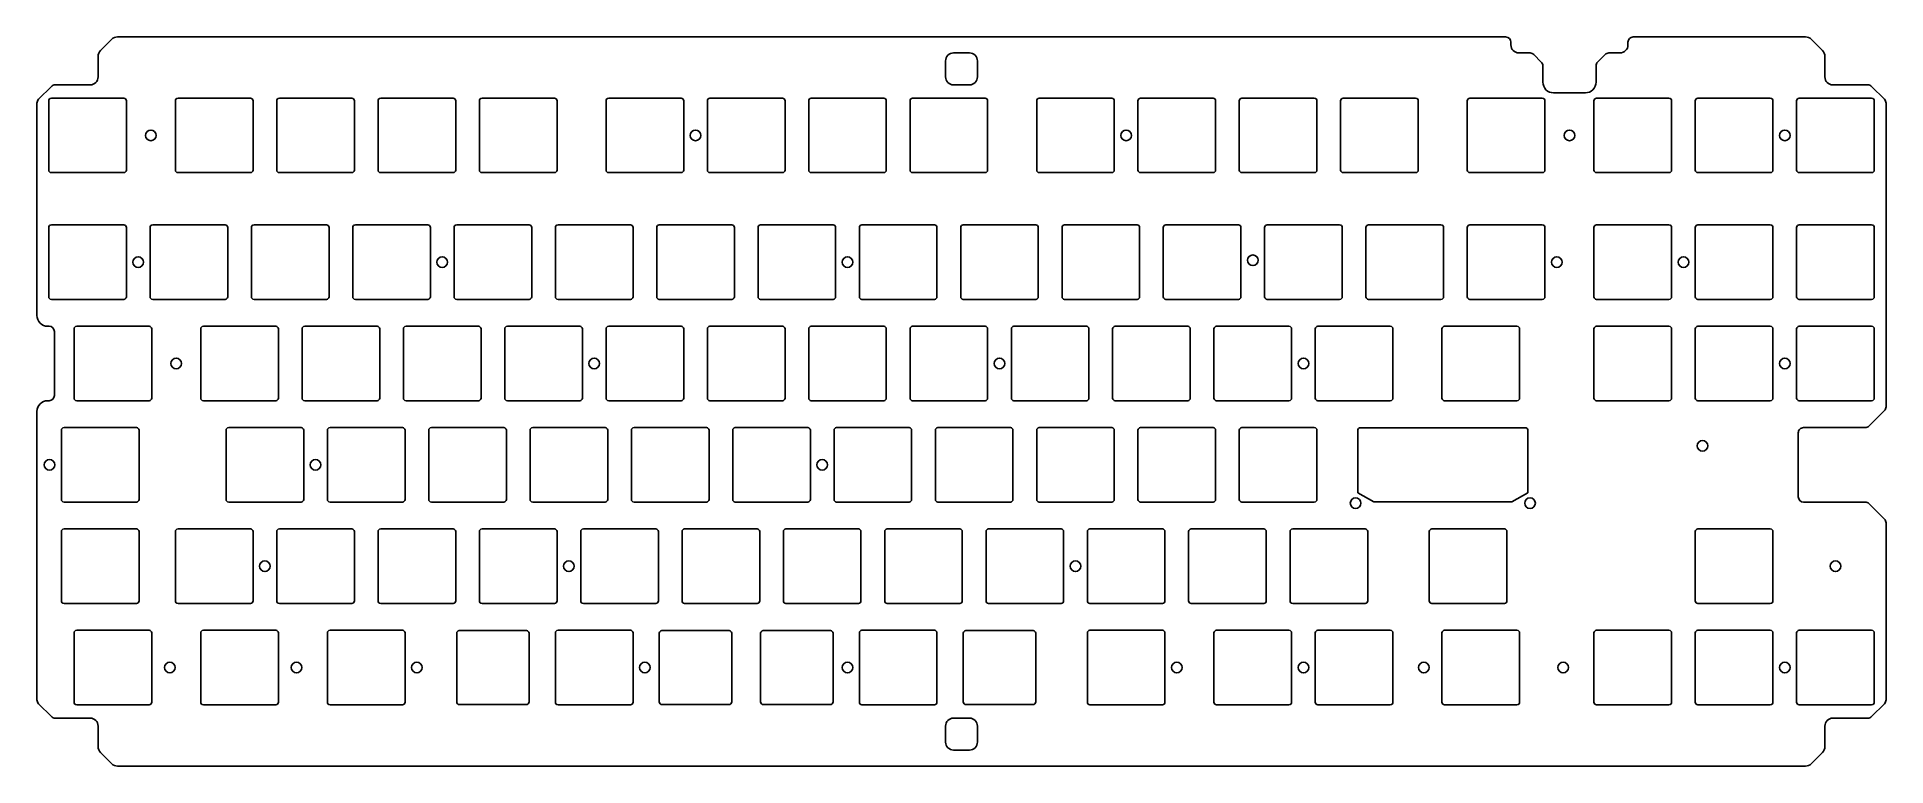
# Model space of a CAD drawing. Header units: millimetres. Extents: x -10 to 338, y -119 to 18.
import ezdxf

# ---------------------------------------------------------------- set-up
doc = ezdxf.new("R2010")
doc.units = ezdxf.units.MM
doc.layers.get('0').update_dxf_attribs({"linetype": 'CONTINUOUS'})
doc.layers.add('BLACK', color=7, linetype='CONTINUOUS')

msp = doc.modelspace()

# ---------------------------------------------------------------- linework, layer by layer
for points in [[(16.5125, 6.5), (16.5125, -6.5, 0.4142123908), (17.0125, -7), (30.6125, -7, 0.4142135624), (31.1125, -6.5), (31.1125, 6.5, 0.4142135624), (30.6125, 7), (17.0125, 7, 0.4142123908)], [(16.5125, 6.5), (16.5125, -6.5, 0.4142123908), (17.0125, -7), (30.6125, -7, 0.4142135624), (31.1125, -6.5), (31.1125, 6.5, 0.4142135624), (30.6125, 7), (17.0125, 7, 0.4142123908)], [(35.5625, 6.5), (35.5625, -6.5, 0.4142123908), (36.0625, -7), (49.6625, -7, 0.4142135624), (50.1625, -6.5), (50.1625, 6.5, 0.4142135624), (49.6625, 7), (36.0625, 7, 0.4142123908)], [(35.5625, -6.5, 0.4142123908), (36.0625, -7), (49.6625, -7, 0.4142135624), (50.1625, -6.5), (50.1625, 6.5, 0.4142135624), (49.6625, 7), (36.0625, 7, 0.4142123908), (35.5625, 6.5)], [(54.6125, 6.5), (54.6125, -6.5, 0.4142123908), (55.1125, -7), (68.7125, -7, 0.4142135624), (69.2125, -6.5), (69.2125, 6.5, 0.4142135624), (68.7125, 7), (55.1125, 7, 0.4142123908)], [(69.2125, 6.5, 0.4142135624), (68.7125, 7), (55.1125, 7, 0.4142123908), (54.6125, 6.5), (54.6125, -6.5, 0.4142123908), (55.1125, -7), (68.7125, -7, 0.4142135624), (69.2125, -6.5)], [(73.6625, 6.5), (73.6625, -6.5, 0.4142123908), (74.1625, -7), (87.7625, -7, 0.4142135624), (88.2625, -6.5), (88.2625, 6.5, 0.4142135624), (87.7625, 7), (74.1625, 7, 0.4142123908)], [(74.1625, -7), (87.7625, -7, 0.4142135624), (88.2625, -6.5), (88.2625, 6.5, 0.4142135624), (87.7625, 7), (74.1625, 7, 0.4142123908), (73.6625, 6.5), (73.6625, -6.5, 0.4142123908)], [(97.475, 6.5), (97.475, -6.5, 0.4142123908), (97.975, -7), (111.575, -7, 0.4142135624), (112.075, -6.5), (112.075, 6.5, 0.4142135624), (111.575, 7), (97.975, 7, 0.4142123908)], [(97.975, 7, 0.4142123908), (97.475, 6.5), (97.475, -6.5, 0.4142123908), (97.975, -7), (111.575, -7, 0.4142135624), (112.075, -6.5), (112.075, 6.5, 0.4142135624), (111.575, 7)], [(178.4375, 6.5), (178.4375, -6.5, 0.4142123908), (178.9375, -7), (192.5375, -7, 0.4142135624), (193.0375, -6.5), (193.0375, 6.5, 0.4142135624), (192.5375, 7), (178.9375, 7, 0.4142123908)], [(193.0375, -6.5), (193.0375, 6.5, 0.4142135624), (192.5375, 7), (178.9375, 7, 0.4142123908), (178.4375, 6.5), (178.4375, -6.5, 0.4142123908), (178.9375, -7), (192.5375, -7, 0.4142135624)], [(197.4875, 6.5), (197.4875, -6.5, 0.4142123908), (197.9875, -7), (211.5875, -7, 0.4142135624), (212.0875, -6.5), (212.0875, 6.5, 0.4142135624), (211.5875, 7), (197.9875, 7, 0.4142123908)], [(211.5875, 7), (197.9875, 7, 0.4142123908), (197.4875, 6.5), (197.4875, -6.5, 0.4142123908), (197.9875, -7), (211.5875, -7, 0.4142135624), (212.0875, -6.5), (212.0875, 6.5, 0.4142135624)], [(216.5375, 6.5), (216.5375, -6.5, 0.4142123908), (217.0375, -7), (230.6375, -7, 0.4142135624), (231.1375, -6.5), (231.1375, 6.5, 0.4142135624), (230.6375, 7), (217.0375, 7, 0.4142123908)], [(231.1375, -6.5), (231.1375, 6.5, 0.4142135624), (230.6375, 7), (217.0375, 7, 0.4142123908), (216.5375, 6.5), (216.5375, -6.5, 0.4142123908), (217.0375, -7), (230.6375, -7, 0.4142135624)], [(235.5875, 6.5), (235.5875, -6.5, 0.4142123908), (236.0875, -7), (249.6875, -7, 0.4142135624), (250.1875, -6.5), (250.1875, 6.5, 0.4142135624), (249.6875, 7), (236.0875, 7, 0.4142123908)], [(250.1875, -6.5), (250.1875, 6.5, 0.4142135624), (249.6875, 7), (236.0875, 7, 0.4142123908), (235.5875, 6.5), (235.5875, -6.5, 0.4142123908), (236.0875, -7), (249.6875, -7, 0.4142135624)], [(240.35, -17.3125), (240.35, -30.3125, 0.4142123908), (240.85, -30.8125), (254.45, -30.8125, 0.4142135624), (254.95, -30.3125), (254.95, -17.3125, 0.4142135624), (254.45, -16.8125), (240.85, -16.8125, 0.4142123908)], [(259.4, -17.3125), (259.4, -30.3125, 0.4142123908), (259.9, -30.8125), (273.5, -30.8125, 0.4142135624), (274, -30.3125), (274, -17.3125, 0.4142135624), (273.5, -16.8125), (259.9, -16.8125, 0.4142123908)], [(254.6375, -36.3625), (254.6375, -49.3625, 0.4142123908), (255.1375, -49.8625), (268.7375, -49.8625, 0.4142135624), (269.2375, -49.3625), (269.2375, -36.3625, 0.4142135624), (268.7375, -35.8625), (255.1375, -35.8625, 0.4142123908)], [(238.79375, -55.4375), (238.79375, -67.1555), (241.79375, -68.8875), (267.79375, -68.8875), (270.79375, -67.1555), (270.79375, -55.4375, 0.4142135624), (270.29375, -54.9375), (239.29375, -54.9375, 0.4142123908)], [(-4.91875, -74.4625), (-4.91875, -87.4625, 0.4142123908), (-4.41875, -87.9625), (9.18125, -87.9625, 0.4142135624), (9.68125, -87.4625), (9.68125, -74.4625, 0.4142135624), (9.18125, -73.9625), (-4.41875, -73.9625, 0.4142123908)], [(16.5125, -74.4625), (16.5125, -87.4625, 0.4142123908), (17.0125, -87.9625), (30.6125, -87.9625, 0.4142135624), (31.1125, -87.4625), (31.1125, -74.4625, 0.4142135624), (30.6125, -73.9625), (17.0125, -73.9625, 0.4142123908)], [(226.065834, -74.462548), (226.065834, -87.462548, 0.4142123908), (226.565834, -87.962548), (240.165834, -87.962548, 0.4142135624), (240.665834, -87.462548), (240.665834, -74.462548, 0.4142135624), (240.165834, -73.962548), (226.565834, -73.962548, 0.4142123908)], [(252.257046, -74.4625), (252.257046, -87.4625, 0.4142123908), (252.757046, -87.9625), (266.357046, -87.9625, 0.4142135624), (266.857046, -87.4625), (266.857046, -74.4625, 0.4142135624), (266.357046, -73.9625), (252.757046, -73.9625, 0.4142123908)], [(11.5625, -93.0125), (-2.0375, -93.0125, 0.4142123908), (-2.5375, -93.5125), (-2.5375, -106.5125, 0.4142123908), (-2.0375, -107.0125), (11.5625, -107.0125, 0.4142135624), (12.0625, -106.5125), (12.0625, -93.5125, 0.4142135624)], [(21.275, -93.5125), (21.275, -106.5125, 0.4142123908), (21.775, -107.0125), (35.375, -107.0125, 0.4142135624), (35.875, -106.5125), (35.875, -93.5125, 0.4142135624), (35.375, -93.0125), (21.775, -93.0125, 0.4142123908)], [(59.6875, -93.5125, 0.4142135624), (59.1875, -93.0125), (45.5875, -93.0125, 0.4142123908), (45.0875, -93.5125), (45.0875, -106.5125, 0.4142123908), (45.5875, -107.0125), (59.1875, -107.0125, 0.4142135624), (59.6875, -106.5125)], [(69.9, -93.0625, 0.4142123908), (69.4, -93.5625), (69.4, -106.4625, 0.4142123908), (69.9, -106.9625), (82.5, -106.9625, 0.4142123908), (83, -106.4625), (83, -93.5625, 0.4142123908), (82.5, -93.0625)], [(102.05, -93.0125), (88.45, -93.0125, 0.4142123908), (87.95, -93.5125), (87.95, -106.5125, 0.4142123908), (88.45, -107.0125), (102.05, -107.0125, 0.4142135624), (102.55, -106.5125), (102.55, -93.5125, 0.4142135624)], [(121.1, -93.5625), (121.1, -106.4625, -0.4142135624), (120.6, -106.9625), (108, -106.9625, -0.4142135624), (107.5, -106.4625), (107.5, -93.5625, -0.4142135624), (108, -93.0625), (120.6, -93.0625, -0.4142135624)], [(126.55, -106.4625, 0.4142123908), (127.05, -106.9625), (139.65, -106.9625, 0.4142123908), (140.15, -106.4625), (140.15, -93.5625, 0.4142123908), (139.65, -93.0625), (127.05, -93.0625, 0.4142123908), (126.55, -93.5625)], [(159.2, -93.0125), (145.6, -93.0125, 0.4142123908), (145.1, -93.5125), (145.1, -106.5125, 0.4142123908), (145.6, -107.0125), (159.2, -107.0125, 0.4142135624), (159.7, -106.5125), (159.7, -93.5125, 0.4142135624)], [(164.65, -106.4625), (164.65, -93.5625, -0.4142135624), (165.15, -93.0625), (177.75, -93.0625, -0.4142135624), (178.25, -93.5625), (178.25, -106.4625, -0.4142135624), (177.75, -106.9625), (165.15, -106.9625, -0.4142135624)], [(187.9625, -106.5125, 0.4142123908), (188.4625, -107.0125), (202.0625, -107.0125, 0.4142135624), (202.5625, -106.5125), (202.5625, -93.5125, 0.4142135624), (202.0625, -93.0125), (188.4625, -93.0125, 0.4142123908), (187.9625, -93.5125)], [(211.775, -106.5125, 0.4142123908), (212.275, -107.0125), (225.875, -107.0125, 0.4142135624), (226.375, -106.5125), (226.375, -93.5125, 0.4142135624), (225.875, -93.0125), (212.275, -93.0125, 0.4142123908), (211.775, -93.5125)], [(231.325, -107.0125), (244.925, -107.0125, 0.4142135624), (245.425, -106.5125), (245.425, -93.5125, 0.4142135624), (244.925, -93.0125), (231.325, -93.0125, 0.4142123908), (230.825, -93.5125), (230.825, -106.5125, 0.4142123908)], [(269.2375, -93.5125, 0.4142135624), (268.7375, -93.0125), (255.1375, -93.0125, 0.4142123908), (254.6375, -93.5125), (254.6375, -106.5125, 0.4142123908), (255.1375, -107.0125), (268.7375, -107.0125, 0.4142135624), (269.2375, -106.5125)]]:
    msp.add_lwpolyline(points, format="xyb", close=True)
for centre in [(276.225, -23.8125), (238.39375, -69.1125), (271.19375, -69.1125), (15.478125, -100.0125), (39.290625, -100.0125), (61.9125, -100.0125), (104.775, -100.0125), (142.875, -100.0125), (204.7875, -100.0125), (228.6, -100.0125), (251.221875, -100.0125)]:
    msp.add_circle(centre, 1)
at = {"layer": 'BLACK', "linetype": 'Continuous'}
for p, q in [((4.560588, 18.059422), (2.436338, 15.935172)), ((5.621382, 18.498834), (266.600782, 18.498834)), ((267.600789, 17.498828), (267.600789, 16.998828)), ((289.600789, 16.998828), (289.600789, 17.498828)), ((290.600789, 18.498834), (322.991182, 18.498834)), ((326.173144, 15.93819), (324.051844, 18.05949)), ((2, 10.998828), (2, 14.877528)), ((161.30625, 13.992728), (161.30625, 11.012566)), ((165.806282, 15.492584), (162.821281, 15.492584)), ((167.30625, 10.998828), (167.30625, 13.992584)), ((269.100782, 15.498834), (271.189282, 15.498834)), ((273.310577, 13.791723), (271.89636, 15.205941)), ((285.305143, 15.205866), (283.890994, 13.791716)), ((286.012382, 15.498834), (288.106782, 15.498834)), ((326.6125, 14.868768), (326.6125, 10.992829)), ((273.603466, 13.084628), (273.603466, 9.998834)), ((283.598111, 9.998828), (283.598111, 13.084628)), ((-9.207112, 6.791722), (-6.792912, 9.205922)), ((6.8, 7), (-6.8, 7)), ((-6.079887, 9.498834), (0.508288, 9.498834)), ((130.625, 7), (117.025, 7)), ((149.675, 7), (136.075, 7)), ((168.725, 7), (155.125, 7)), ((162.80625, 9.498834), (165.80625, 9.498834)), ((273.5, 7), (259.9, 7)), ((275.603482, 7.998834), (281.598111, 7.998834)), ((297.3125, 7), (283.7125, 7)), ((316.3625, 7), (302.7625, 7)), ((335.4125, 7), (321.8125, 7)), ((328.112482, 9.498834), (334.698282, 9.498834)), ((335.405394, 9.20594), (337.819544, 6.79179)), ((-9.5, -33.856744), (-9.5, 6.084628)), ((-7.3, 6.499999), (-7.3, -6.5)), ((7.3, -6.5), (7.3, 6.5)), ((116.525, 6.5), (116.525, -6.5)), ((131.125, -6.5), (131.125, 6.5)), ((135.575, 6.5), (135.575, -6.5)), ((150.175, -6.5), (150.175, 6.5)), ((154.625, 6.5), (154.625, -6.5)), ((169.225, -6.5), (169.225, 6.5)), ((259.4, 6.5), (259.4, -6.5)), ((274, -6.5), (274, 6.5)), ((283.2125, 6.5), (283.2125, -6.5)), ((297.8125, -6.5), (297.8125, 6.5)), ((302.2625, 6.5), (302.2625, -6.5)), ((316.8625, -6.5), (316.8625, 6.5)), ((321.3125, 6.5), (321.3125, -6.5)), ((335.9125, -6.5), (335.9125, 6.5)), ((338.1125, 6.08462), (338.1125, -50.999472)), ((-6.799999, -7), (6.8, -7)), ((117.025, -7), (130.625, -7)), ((136.075, -7), (149.675, -7)), ((155.125, -7), (168.725, -7)), ((259.9, -7), (273.5, -7)), ((283.7125, -7), (297.3125, -7)), ((302.7625, -7), (316.3625, -7)), ((321.8125, -7), (335.4125, -7)), ((-7.3, -17.312501), (-7.3, -30.3125)), ((6.8, -16.8125), (-6.799999, -16.8125)), ((7.3, -30.3125), (7.3, -17.3125)), ((11.75, -17.3125), (11.75, -30.3125)), ((25.85, -16.8125), (12.25, -16.8125)), ((26.35, -30.3125), (26.35, -17.3125)), ((30.8, -17.3125), (30.8, -30.3125)), ((44.9, -16.8125), (31.3, -16.8125)), ((45.4, -30.3125), (45.4, -17.3125)), ((49.85, -17.3125), (49.85, -30.3125)), ((63.95, -16.8125), (50.35, -16.8125)), ((64.45, -30.3125), (64.45, -17.3125)), ((68.9, -17.3125), (68.9, -30.3125)), ((83, -16.8125), (69.4, -16.8125)), ((83.5, -30.3125), (83.5, -17.3125)), ((87.95, -17.3125), (87.95, -30.3125)), ((102.05, -16.8125), (88.45, -16.8125)), ((102.55, -30.3125), (102.55, -17.3125)), ((107, -17.3125), (107, -30.3125)), ((121.1, -16.8125), (107.5, -16.8125)), ((121.6, -30.3125), (121.6, -17.3125)), ((126.05, -17.3125), (126.05, -30.3125)), ((140.15, -16.8125), (126.55, -16.8125)), ((140.65, -30.3125), (140.65, -17.3125)), ((145.1, -17.3125), (145.1, -30.3125)), ((159.2, -16.8125), (145.6, -16.8125)), ((159.7, -30.3125), (159.7, -17.3125)), ((164.15, -17.3125), (164.15, -30.3125)), ((178.25, -16.8125), (164.65, -16.8125)), ((178.75, -30.3125), (178.75, -17.3125)), ((183.2, -17.3125), (183.2, -30.3125)), ((197.3, -16.8125), (183.7, -16.8125)), ((197.8, -30.3125), (197.8, -17.3125)), ((202.25, -17.3125), (202.25, -30.3125)), ((216.35, -16.8125), (202.75, -16.8125)), ((216.85, -30.3125), (216.85, -17.3125)), ((221.3, -17.3125), (221.3, -30.3125)), ((235.4, -16.8125), (221.8, -16.8125)), ((235.9, -30.3125), (235.9, -17.3125)), ((283.2125, -17.3125), (283.2125, -30.3125)), ((297.3125, -16.8125), (283.7125, -16.8125)), ((297.8125, -30.3125), (297.8125, -17.3125)), ((302.2625, -17.3125), (302.2625, -30.3125)), ((316.3625, -16.8125), (302.7625, -16.8125)), ((316.8625, -30.3125), (316.8625, -17.3125)), ((321.3125, -17.3125), (321.3125, -30.3125)), ((335.4125, -16.8125), (321.8125, -16.8125)), ((335.9125, -30.3125), (335.9125, -17.3125)), ((-6.799999, -30.8125), (6.8, -30.8125)), ((12.25, -30.8125), (25.85, -30.8125)), ((31.3, -30.8125), (44.9, -30.8125)), ((50.35, -30.8125), (63.95, -30.8125)), ((69.4, -30.8125), (83, -30.8125)), ((88.45, -30.8125), (102.05, -30.8125)), ((107.5, -30.8125), (121.1, -30.8125)), ((126.55, -30.8125), (140.15, -30.8125)), ((145.6, -30.8125), (159.2, -30.8125)), ((164.65, -30.8125), (178.25, -30.8125)), ((183.7, -30.8125), (197.3, -30.8125)), ((202.75, -30.8125), (216.35, -30.8125)), ((221.8, -30.8125), (235.4, -30.8125)), ((283.7125, -30.8125), (297.3125, -30.8125)), ((302.7625, -30.8125), (316.3625, -30.8125)), ((321.8125, -30.8125), (335.4125, -30.8125)), ((-7.237518, -35.863666), (-7.500018, -35.863666)), ((-6.2375, -48.863672), (-6.2375, -36.863672)), ((-2.5375, -36.362501), (-2.5375, -49.3625)), ((11.5625, -35.8625), (-2.037499, -35.8625)), ((12.0625, -49.3625), (12.0625, -36.3625)), ((21.275, -36.3625), (21.275, -49.3625)), ((35.375, -35.8625), (21.775, -35.8625)), ((35.875, -49.3625), (35.875, -36.3625)), ((40.325, -36.3625), (40.325, -49.3625)), ((54.425, -35.8625), (40.825, -35.8625)), ((54.925, -49.3625), (54.925, -36.3625)), ((59.375, -36.3625), (59.375, -49.3625)), ((73.475, -35.8625), (59.875, -35.8625)), ((73.975, -49.3625), (73.975, -36.3625)), ((78.425, -36.3625), (78.425, -49.3625)), ((92.525, -35.8625), (78.925, -35.8625)), ((93.025, -49.3625), (93.025, -36.3625)), ((97.475, -36.3625), (97.475, -49.3625)), ((111.575, -35.8625), (97.975, -35.8625)), ((112.075, -49.3625), (112.075, -36.3625)), ((116.525, -36.3625), (116.525, -49.3625)), ((130.625, -35.8625), (117.025, -35.8625)), ((131.125, -49.3625), (131.125, -36.3625)), ((135.575, -36.3625), (135.575, -49.3625)), ((149.675, -35.8625), (136.075, -35.8625)), ((150.175, -49.3625), (150.175, -36.3625)), ((154.625, -36.3625), (154.625, -49.3625)), ((168.725, -35.8625), (155.125, -35.8625)), ((169.225, -49.3625), (169.225, -36.3625)), ((173.675, -36.3625), (173.675, -49.3625)), ((187.775, -35.8625), (174.175, -35.8625)), ((188.275, -49.3625), (188.275, -36.3625)), ((192.725, -36.3625), (192.725, -49.3625)), ((206.825, -35.8625), (193.225, -35.8625)), ((207.325, -49.3625), (207.325, -36.3625)), ((211.775, -36.3625), (211.775, -49.3625)), ((225.875, -35.8625), (212.275, -35.8625)), ((226.375, -49.3625), (226.375, -36.3625)), ((230.825, -36.3625), (230.825, -49.3625)), ((244.925, -35.8625), (231.325, -35.8625)), ((245.425, -49.3625), (245.425, -36.3625)), ((283.2125, -36.3625), (283.2125, -49.3625)), ((297.3125, -35.8625), (283.7125, -35.8625)), ((297.8125, -49.3625), (297.8125, -36.3625)), ((302.2625, -36.3625), (302.2625, -49.3625)), ((316.3625, -35.8625), (302.7625, -35.8625)), ((316.8625, -49.3625), (316.8625, -36.3625)), ((321.3125, -36.3625), (321.3125, -49.3625)), ((335.4125, -35.8625), (321.8125, -35.8625)), ((335.9125, -49.3625), (335.9125, -36.3625)), ((-9.5, -106.099453), (-9.5, -51.863672)), ((-7.5, -49.863666), (-7.230736, -49.863666)), ((-2.037499, -49.8625), (11.5625, -49.8625)), ((21.775, -49.8625), (35.375, -49.8625)), ((40.825, -49.8625), (54.425, -49.8625)), ((59.875, -49.8625), (73.475, -49.8625)), ((78.925, -49.8625), (92.525, -49.8625)), ((97.975, -49.8625), (111.575, -49.8625)), ((117.025, -49.8625), (130.625, -49.8625)), ((136.075, -49.8625), (149.675, -49.8625)), ((155.125, -49.8625), (168.725, -49.8625)), ((174.175, -49.8625), (187.775, -49.8625)), ((193.225, -49.8625), (206.825, -49.8625)), ((212.275, -49.8625), (225.875, -49.8625)), ((231.325, -49.8625), (244.925, -49.8625)), ((283.7125, -49.8625), (297.3125, -49.8625)), ((302.7625, -49.8625), (316.3625, -49.8625)), ((321.8125, -49.8625), (335.4125, -49.8625)), ((334.905388, -54.620778), (337.819607, -51.706559)), ((-4.91875, -55.4125), (-4.91875, -68.412499)), ((9.18125, -54.912499), (-4.41875, -54.912499)), ((9.68125, -68.412499), (9.68125, -55.412499)), ((26.0375, -55.4125), (26.0375, -68.4125)), ((40.1375, -54.9125), (26.5375, -54.9125)), ((40.6375, -68.4125), (40.6375, -55.4125)), ((45.0875, -55.4125), (45.0875, -68.4125)), ((59.1875, -54.9125), (45.5875, -54.9125)), ((59.6875, -68.4125), (59.6875, -55.4125)), ((64.1375, -55.4125), (64.1375, -68.4125)), ((78.2375, -54.9125), (64.6375, -54.9125)), ((78.7375, -68.4125), (78.7375, -55.4125)), ((83.1875, -55.4125), (83.1875, -68.4125)), ((97.2875, -54.9125), (83.6875, -54.9125)), ((97.7875, -68.4125), (97.7875, -55.4125)), ((102.2375, -55.4125), (102.2375, -68.4125)), ((116.3375, -54.9125), (102.7375, -54.9125)), ((116.8375, -68.4125), (116.8375, -55.4125)), ((121.2875, -55.4125), (121.2875, -68.4125)), ((135.3875, -54.9125), (121.7875, -54.9125)), ((135.8875, -68.4125), (135.8875, -55.4125)), ((140.3375, -55.4125), (140.3375, -68.4125)), ((154.4375, -54.9125), (140.8375, -54.9125)), ((154.9375, -68.4125), (154.9375, -55.4125)), ((159.3875, -55.4125), (159.3875, -68.4125)), ((173.4875, -54.9125), (159.8875, -54.9125)), ((173.9875, -68.4125), (173.9875, -55.4125)), ((178.4375, -55.4125), (178.4375, -68.4125)), ((192.5375, -54.9125), (178.9375, -54.9125)), ((193.0375, -68.4125), (193.0375, -55.4125)), ((197.4875, -55.4125), (197.4875, -68.4125)), ((211.5875, -54.9125), (197.9875, -54.9125)), ((212.0875, -68.4125), (212.0875, -55.4125)), ((216.5375, -55.4125), (216.5375, -68.4125)), ((230.6375, -54.9125), (217.0375, -54.9125)), ((231.1375, -68.4125), (231.1375, -55.4125)), ((325.6125, -54.913666), (322.6125, -54.913666)), ((325.6125, -54.913666), (331.6125, -54.913666)), ((334.198282, -54.913666), (331.612486, -54.913666)), ((321.6125, -55.913672), (321.6125, -67.91857)), ((-4.418749, -68.912499), (9.18125, -68.912499)), ((26.5375, -68.9125), (40.1375, -68.9125)), ((45.5875, -68.9125), (59.1875, -68.9125)), ((64.6375, -68.9125), (78.2375, -68.9125)), ((83.6875, -68.9125), (97.2875, -68.9125)), ((102.7375, -68.9125), (116.3375, -68.9125)), ((121.7875, -68.9125), (135.3875, -68.9125)), ((140.8375, -68.9125), (154.4375, -68.9125)), ((159.8875, -68.9125), (173.4875, -68.9125)), ((178.9375, -68.9125), (192.5375, -68.9125)), ((197.9875, -68.9125), (211.5875, -68.9125)), ((217.0375, -68.9125), (230.6375, -68.9125)), ((322.612482, -68.913666), (325.612489, -68.913666)), ((331.6125, -68.913666), (325.6125, -68.913666)), ((331.612498, -68.913666), (334.198282, -68.913666)), ((337.819544, -72.12071), (334.905394, -69.20656)), ((338.1125, -72.82788), (338.1125, -106.099472)), ((35.5625, -74.4625), (35.5625, -87.4625)), ((49.6625, -73.9625), (36.0625, -73.9625)), ((50.1625, -87.4625), (50.1625, -74.4625)), ((54.6125, -74.4625), (54.6125, -87.4625)), ((68.7125, -73.9625), (55.1125, -73.9625)), ((69.2125, -87.4625), (69.2125, -74.4625)), ((73.6625, -74.4625), (73.6625, -87.4625)), ((87.7625, -73.9625), (74.1625, -73.9625)), ((88.2625, -87.4625), (88.2625, -74.4625)), ((92.7125, -74.4625), (92.7125, -87.4625)), ((106.8125, -73.9625), (93.2125, -73.9625)), ((107.3125, -87.4625), (107.3125, -74.4625)), ((111.7625, -74.4625), (111.7625, -87.4625)), ((125.8625, -73.9625), (112.2625, -73.9625)), ((126.3625, -87.4625), (126.3625, -74.4625)), ((130.8125, -74.4625), (130.8125, -87.4625)), ((144.9125, -73.9625), (131.3125, -73.9625)), ((145.4125, -87.4625), (145.4125, -74.4625)), ((149.8625, -74.4625), (149.8625, -87.4625)), ((163.9625, -73.9625), (150.3625, -73.9625)), ((164.4625, -87.4625), (164.4625, -74.4625)), ((168.9125, -74.4625), (168.9125, -87.4625)), ((183.0125, -73.9625), (169.4125, -73.9625)), ((183.5125, -87.4625), (183.5125, -74.4625)), ((187.9625, -74.4625), (187.9625, -87.4625)), ((202.0625, -73.9625), (188.4625, -73.9625)), ((202.5625, -87.4625), (202.5625, -74.4625)), ((207.0125, -74.4625), (207.0125, -87.4625)), ((221.1125, -73.9625), (207.5125, -73.9625)), ((221.6125, -87.4625), (221.6125, -74.4625)), ((302.2625, -74.4625), (302.2625, -87.4625)), ((316.3625, -73.9625), (302.7625, -73.9625)), ((316.8625, -87.4625), (316.8625, -74.4625)), ((36.0625, -87.9625), (49.6625, -87.9625)), ((55.1125, -87.9625), (68.7125, -87.9625)), ((74.1625, -87.9625), (87.7625, -87.9625)), ((93.2125, -87.9625), (106.8125, -87.9625)), ((112.2625, -87.9625), (125.8625, -87.9625)), ((131.3125, -87.9625), (144.9125, -87.9625)), ((150.3625, -87.9625), (163.9625, -87.9625)), ((169.4125, -87.9625), (183.0125, -87.9625)), ((188.4625, -87.9625), (202.0625, -87.9625)), ((207.5125, -87.9625), (221.1125, -87.9625)), ((302.7625, -87.9625), (316.3625, -87.9625)), ((283.2125, -93.5125), (283.2125, -106.5125)), ((297.3125, -93.0125), (283.7125, -93.0125)), ((297.8125, -106.5125), (297.8125, -93.5125)), ((302.2625, -93.5125), (302.2625, -106.5125)), ((316.3625, -93.0125), (302.7625, -93.0125)), ((316.8625, -106.5125), (316.8625, -93.5125)), ((321.3125, -93.5125), (321.3125, -106.5125)), ((335.4125, -93.0125), (321.8125, -93.0125)), ((335.9125, -106.5125), (335.9125, -93.5125)), ((-6.792893, -109.220773), (-9.207056, -106.80661)), ((283.7125, -107.0125), (297.3125, -107.0125)), ((302.7625, -107.0125), (316.3625, -107.0125)), ((321.8125, -107.0125), (335.4125, -107.0125)), ((337.819607, -106.806559), (335.405388, -109.220778)), ((0.499982, -109.513666), (-6.085818, -109.513666)), ((2, -114.883107), (2, -111.013672)), ((161.30625, -111.013672), (161.30625, -114.013372)), ((162.797282, -109.513666), (165.806282, -109.513666)), ((167.30625, -114.007272), (167.30625, -111.013666)), ((326.6125, -111.013672), (326.6125, -114.892372)), ((334.698282, -109.513666), (328.1125, -109.513666)), ((2.439344, -115.95301), (4.56066, -118.074326)), ((162.806282, -115.507416), (165.806182, -115.507416)), ((324.051838, -118.074328), (326.17316, -115.953006)), ((322.991182, -118.513666), (5.621282, -118.513666))]:
    msp.add_line(p, q, dxfattribs=at)
at = {"layer": 'BLACK'}
for centre in [(11.90625, 0), (114.3, 0), (195.2625, 0), (278.60625, 0), (319.0875, 0), (9.525, -23.8125), (66.675, -23.8125), (142.875, -23.8125), (219.0842, -23.4625), (300.0375, -23.8125), (16.66875, -42.8625), (95.25, -42.8625), (171.45, -42.8625), (228.6, -42.8625), (319.0875, -42.8625), (303.609375, -58.340625), (-7.14375, -61.9125), (42.8625, -61.9125), (138.1125, -61.9125), (33.3375, -80.9625), (90.4875, -80.9625), (185.7375, -80.9625), (328.6125, -80.9625), (277.415625, -100.0125), (319.0875, -100.0125)]:
    msp.add_circle(centre, 1, dxfattribs=at)
for centre, radius, start, end in [((5.621282, 16.998728), 1.500048, 89.99618051, 135), ((266.600782, 17.498828), 1.000006, 0, 90), ((290.600782, 17.498828), 0.999993, 89.99959893, 180), ((322.991182, 16.998828), 1.500006, 45, 90), ((3.499982, 14.877528), 1.499982, 135.16205898, 180), ((162.806282, 13.992628), 1.500032, 89.42708269, 179.99618036), ((165.806282, 13.992628), 1.499956, 359.99831929, 90), ((269.100782, 16.998828), 1.499994, 180, 270), ((271.189282, 14.498928), 0.999906, 44.99736635, 90), ((286.012282, 14.498728), 1.000045, 89.99427091, 135.00004051), ((288.100782, 16.998828), 1.500007, 270.22918281, 0), ((325.112282, 14.877428), 1.500215, 359.66926411, 44.99729944), ((0.499982, 10.998828), 1.500018, 270.31726386, 0), ((162.806382, 10.999028), 1.500194, 179.48294603, 269.99495862), ((165.806282, 10.998828), 1.499968, 269.99877769, 0), ((272.603482, 13.084628), 0.999983, 0, 45), ((284.598082, 13.084628), 0.999971, 135, 180), ((328.112482, 10.998828), 1.499994, 180.22914645, 270), ((-6.799999, 6.499999), 0.500001, 90.00011459, 180), ((-6.085818, 8.498828), 0.999983, 89.99822384, 134.99850095), ((6.8, 6.5), 0.5, 0, 90), ((117.025, 6.5), 0.5, 90, 180), ((130.625, 6.5), 0.5, 0, 90), ((136.075, 6.5), 0.5, 90, 180), ((149.675, 6.5), 0.5, 0, 90), ((155.125, 6.5), 0.5, 90, 180), ((168.725, 6.5), 0.5, 0, 90), ((259.9, 6.5), 0.5, 90, 180), ((273.5, 6.5), 0.5, 0, 90), ((275.603482, 9.998828), 1.999994, 179.99982811, 270), ((281.598182, 9.998828), 1.999929, 269.99796599, 0), ((283.7125, 6.5), 0.5, 90, 180), ((297.3125, 6.5), 0.5, 0, 90), ((302.7625, 6.5), 0.5, 90, 180), ((316.3625, 6.5), 0.5, 0, 90), ((321.8125, 6.5), 0.5, 90, 180), ((334.698282, 8.498828), 1.000006, 45, 90), ((335.4125, 6.5), 0.5, 0, 90), ((-8.500018, 6.084628), 0.999982, 135, 180), ((337.112382, 6.084628), 1.000078, 359.99954169, 45), ((-6.799999, -6.499999), 0.500001, 180.00011459, 270), ((6.8, -6.5), 0.5, 270, 0), ((117.025, -6.5), 0.5, 180, 270), ((130.625, -6.5), 0.5, 270, 0), ((136.075, -6.5), 0.5, 180, 270), ((149.675, -6.5), 0.5, 270, 0), ((155.125, -6.5), 0.5, 180, 270), ((168.725, -6.5), 0.5, 270, 0), ((259.9, -6.5), 0.5, 180, 270), ((273.5, -6.5), 0.5, 270, 0), ((283.7125, -6.5), 0.5, 180, 270), ((297.3125, -6.5), 0.5, 270, 0), ((302.7625, -6.5), 0.5, 180, 270), ((316.3625, -6.5), 0.5, 270, 0), ((321.8125, -6.5), 0.5, 180, 270), ((335.4125, -6.5), 0.5, 270, 0), ((-6.799999, -17.312501), 0.500001, 90, 180), ((6.8, -17.3125), 0.5, 0, 90), ((12.25, -17.3125), 0.5, 90, 180), ((25.85, -17.3125), 0.5, 0, 90), ((31.3, -17.3125), 0.5, 90, 180), ((44.9, -17.3125), 0.5, 0, 90), ((50.35, -17.3125), 0.5, 90, 180), ((63.95, -17.3125), 0.5, 0, 90), ((69.4, -17.3125), 0.5, 90, 180), ((83, -17.3125), 0.5, 0, 90), ((88.45, -17.3125), 0.5, 90, 180), ((102.05, -17.3125), 0.5, 0, 90), ((107.5, -17.3125), 0.5, 90, 180), ((121.1, -17.3125), 0.5, 0, 90), ((126.55, -17.3125), 0.5, 90, 180), ((140.15, -17.3125), 0.5, 0, 90), ((145.6, -17.3125), 0.5, 90, 180), ((159.2, -17.3125), 0.5, 0, 90), ((164.65, -17.3125), 0.5, 90, 180), ((178.25, -17.3125), 0.5, 0, 90), ((183.7, -17.3125), 0.5, 90, 180), ((197.3, -17.3125), 0.5, 0, 90), ((202.75, -17.3125), 0.5, 90, 180), ((216.35, -17.3125), 0.5, 0, 90), ((221.8, -17.3125), 0.5, 90, 180), ((235.4, -17.3125), 0.5, 0, 90), ((283.7125, -17.3125), 0.5, 90, 180), ((297.3125, -17.3125), 0.5, 0, 90), ((302.7625, -17.3125), 0.5, 90, 180), ((316.3625, -17.3125), 0.5, 0, 90), ((321.8125, -17.3125), 0.5, 90, 180), ((335.4125, -17.3125), 0.5, 0, 90), ((-6.799999, -30.312499), 0.500001, 180.00011459, 270), ((6.8, -30.3125), 0.5, 270, 0), ((12.25, -30.3125), 0.5, 180, 270), ((25.85, -30.3125), 0.5, 270, 0), ((31.3, -30.3125), 0.5, 180, 270), ((44.9, -30.3125), 0.5, 270, 0), ((50.35, -30.3125), 0.5, 180, 270), ((63.95, -30.3125), 0.5, 270, 0), ((69.4, -30.3125), 0.5, 180, 270), ((83, -30.3125), 0.5, 270, 0), ((88.45, -30.3125), 0.5, 180, 270), ((102.05, -30.3125), 0.5, 270, 0), ((107.5, -30.3125), 0.5, 180, 270), ((121.1, -30.3125), 0.5, 270, 0), ((126.55, -30.3125), 0.5, 180, 270), ((140.15, -30.3125), 0.5, 270, 0), ((145.6, -30.3125), 0.5, 180, 270), ((159.2, -30.3125), 0.5, 270, 0), ((164.65, -30.3125), 0.5, 180, 270), ((178.25, -30.3125), 0.5, 270, 0), ((183.7, -30.3125), 0.5, 180, 270), ((197.3, -30.3125), 0.5, 270, 0), ((202.75, -30.3125), 0.5, 180, 270), ((216.35, -30.3125), 0.5, 270, 0), ((221.8, -30.3125), 0.5, 180, 270), ((235.4, -30.3125), 0.5, 270, 0), ((283.7125, -30.3125), 0.5, 180, 270), ((297.3125, -30.3125), 0.5, 270, 0), ((302.7625, -30.3125), 0.5, 180, 270), ((316.3625, -30.3125), 0.5, 270, 0), ((321.8125, -30.3125), 0.5, 180, 270), ((335.4125, -30.3125), 0.5, 270, 0), ((-7.500018, -33.863672), 1.999994, 179.80152643, 270), ((-7.237518, -36.863672), 1.000006, 0, 90), ((-2.037499, -36.362501), 0.500001, 90, 180), ((11.5625, -36.3625), 0.5, 0, 90), ((21.775, -36.3625), 0.5, 90, 180), ((35.375, -36.3625), 0.5, 0, 90), ((40.825, -36.3625), 0.5, 90, 180), ((54.425, -36.3625), 0.5, 0, 90), ((59.875, -36.3625), 0.5, 90, 180), ((73.475, -36.3625), 0.5, 0, 90), ((78.925, -36.3625), 0.5, 90, 180), ((92.525, -36.3625), 0.5, 0, 90), ((97.975, -36.3625), 0.5, 90, 180), ((111.575, -36.3625), 0.5, 0, 90), ((117.025, -36.3625), 0.5, 90, 180), ((130.625, -36.3625), 0.5, 0, 90), ((136.075, -36.3625), 0.5, 90, 180), ((149.675, -36.3625), 0.5, 0, 90), ((155.125, -36.3625), 0.5, 90, 180), ((168.725, -36.3625), 0.5, 0, 90), ((174.175, -36.3625), 0.5, 90, 180), ((187.775, -36.3625), 0.5, 0, 90), ((193.225, -36.3625), 0.5, 90, 180), ((206.825, -36.3625), 0.5, 0, 90), ((212.275, -36.3625), 0.5, 90, 180), ((225.875, -36.3625), 0.5, 0, 90), ((231.325, -36.3625), 0.5, 90, 180), ((244.925, -36.3625), 0.5, 0, 90), ((283.7125, -36.3625), 0.5, 90, 180), ((297.3125, -36.3625), 0.5, 0, 90), ((302.7625, -36.3625), 0.5, 90, 180), ((316.3625, -36.3625), 0.5, 0, 90), ((321.8125, -36.3625), 0.5, 90, 180), ((335.4125, -36.3625), 0.5, 0, 90), ((-7.500018, -51.863672), 1.999982, 89.99948434, 180), ((-7.237518, -48.863672), 1.000018, 270.38857635, 0), ((-2.037499, -49.362499), 0.500001, 180.00011459, 270), ((11.5625, -49.3625), 0.5, 270, 0), ((21.775, -49.3625), 0.5, 180, 270), ((35.375, -49.3625), 0.5, 270, 0), ((40.825, -49.3625), 0.5, 180, 270), ((54.425, -49.3625), 0.5, 270, 0), ((59.875, -49.3625), 0.5, 180, 270), ((73.475, -49.3625), 0.5, 270, 0), ((78.925, -49.3625), 0.5, 180, 270), ((92.525, -49.3625), 0.5, 270, 0), ((97.975, -49.3625), 0.5, 180, 270), ((111.575, -49.3625), 0.5, 270, 0), ((117.025, -49.3625), 0.5, 180, 270), ((130.625, -49.3625), 0.5, 270, 0), ((136.075, -49.3625), 0.5, 180, 270), ((149.675, -49.3625), 0.5, 270, 0), ((155.125, -49.3625), 0.5, 180, 270), ((168.725, -49.3625), 0.5, 270, 0), ((174.175, -49.3625), 0.5, 180, 270), ((187.775, -49.3625), 0.5, 270, 0), ((193.225, -49.3625), 0.5, 180, 270), ((206.825, -49.3625), 0.5, 270, 0), ((212.275, -49.3625), 0.5, 180, 270), ((225.875, -49.3625), 0.5, 270, 0), ((231.325, -49.3625), 0.5, 180, 270), ((244.925, -49.3625), 0.5, 270, 0), ((283.7125, -49.3625), 0.5, 180, 270), ((297.3125, -49.3625), 0.5, 270, 0), ((302.7625, -49.3625), 0.5, 180, 270), ((316.3625, -49.3625), 0.5, 270, 0), ((321.8125, -49.3625), 0.5, 180, 270), ((335.4125, -49.3625), 0.5, 270, 0), ((337.112582, -50.999472), 0.999918, 314.99744742, 0), ((-4.418749, -55.4125), 0.500001, 90.00011459, 180), ((9.181297, -55.412452), 0.499953, 359.99461369, 90.00538631), ((26.5375, -55.4125), 0.5, 90, 180), ((40.1375, -55.4125), 0.5, 0, 90), ((45.5875, -55.4125), 0.5, 90, 180), ((59.1875, -55.4125), 0.5, 0, 90), ((64.6375, -55.4125), 0.5, 90, 180), ((78.2375, -55.4125), 0.5, 0, 90), ((83.6875, -55.4125), 0.5, 90, 180), ((97.2875, -55.4125), 0.5, 0, 90), ((102.7375, -55.4125), 0.5, 90, 180), ((116.3375, -55.4125), 0.5, 0, 90), ((121.7875, -55.4125), 0.5, 90, 180), ((135.3875, -55.4125), 0.5, 0, 90), ((140.8375, -55.4125), 0.5, 90, 180), ((154.4375, -55.4125), 0.5, 0, 90), ((159.8875, -55.4125), 0.5, 90, 180), ((173.4875, -55.4125), 0.5, 0, 90), ((178.9375, -55.4125), 0.5, 90, 180), ((192.5375, -55.4125), 0.5, 0, 90), ((197.9875, -55.4125), 0.5, 90, 180), ((211.5875, -55.4125), 0.5, 0, 90), ((217.0375, -55.4125), 0.5, 90, 180), ((230.6375, -55.4125), 0.5, 0, 90), ((322.612482, -55.913672), 0.999982, 89.99896868, 180), ((334.198282, -53.913672), 0.999999, 270, 315), ((-4.418749, -68.412498), 0.500001, 180.00011459, 270), ((9.181257, -68.412502), 0.499993, 269.99919785, 0.00034378), ((26.5375, -68.4125), 0.5, 180, 270), ((40.1375, -68.4125), 0.5, 270, 0), ((45.5875, -68.4125), 0.5, 180, 270), ((59.1875, -68.4125), 0.5, 270, 0), ((64.6375, -68.4125), 0.5, 180, 270), ((78.2375, -68.4125), 0.5, 270, 0), ((83.6875, -68.4125), 0.5, 180, 270), ((97.2875, -68.4125), 0.5, 270, 0), ((102.7375, -68.4125), 0.5, 180, 270), ((116.3375, -68.4125), 0.5, 270, 0), ((121.7875, -68.4125), 0.5, 180, 270), ((135.3875, -68.4125), 0.5, 270, 0), ((140.8375, -68.4125), 0.5, 180, 270), ((154.4375, -68.4125), 0.5, 270, 0), ((159.8875, -68.4125), 0.5, 180, 270), ((173.4875, -68.4125), 0.5, 270, 0), ((178.9375, -68.4125), 0.5, 180, 270), ((192.5375, -68.4125), 0.5, 270, 0), ((197.9875, -68.4125), 0.5, 180, 270), ((211.5875, -68.4125), 0.5, 270, 0), ((217.0375, -68.4125), 0.5, 180, 270), ((230.6375, -68.4125), 0.5, 270, 0), ((322.612482, -67.913672), 0.999994, 180.28063754, 270), ((334.198282, -69.913672), 1.000006, 45, 90), ((337.112382, -72.827872), 1.000078, 359.99954169, 45), ((36.0625, -74.4625), 0.5, 90, 180), ((49.6625, -74.4625), 0.5, 0, 90), ((55.1125, -74.4625), 0.5, 90, 180), ((68.7125, -74.4625), 0.5, 0, 90), ((74.1625, -74.4625), 0.5, 90, 180), ((87.7625, -74.4625), 0.5, 0, 90), ((93.2125, -74.4625), 0.5, 90, 180), ((106.8125, -74.4625), 0.5, 0, 90), ((112.2625, -74.4625), 0.5, 90, 180), ((125.8625, -74.4625), 0.5, 0, 90), ((131.3125, -74.4625), 0.5, 90, 180), ((144.9125, -74.4625), 0.5, 0, 90), ((150.3625, -74.4625), 0.5, 90, 180), ((163.9625, -74.4625), 0.5, 0, 90), ((169.4125, -74.4625), 0.5, 90, 180), ((183.0125, -74.4625), 0.5, 0, 90), ((188.4625, -74.4625), 0.5, 90, 180), ((202.0625, -74.4625), 0.5, 0, 90), ((207.5125, -74.4625), 0.5, 90, 180), ((221.1125, -74.4625), 0.5, 0, 90), ((302.7625, -74.4625), 0.5, 90, 180), ((316.3625, -74.4625), 0.5, 0, 90), ((36.0625, -87.4625), 0.5, 180, 270), ((49.6625, -87.4625), 0.5, 270, 0), ((55.1125, -87.4625), 0.5, 180, 270), ((68.7125, -87.4625), 0.5, 270, 0), ((74.1625, -87.4625), 0.5, 180, 270), ((87.7625, -87.4625), 0.5, 270, 0), ((93.2125, -87.4625), 0.5, 180, 270), ((106.8125, -87.4625), 0.5, 270, 0), ((112.2625, -87.4625), 0.5, 180, 270), ((125.8625, -87.4625), 0.5, 270, 0), ((131.3125, -87.4625), 0.5, 180, 270), ((144.9125, -87.4625), 0.5, 270, 0), ((150.3625, -87.4625), 0.5, 180, 270), ((163.9625, -87.4625), 0.5, 270, 0), ((169.4125, -87.4625), 0.5, 180, 270), ((183.0125, -87.4625), 0.5, 270, 0), ((188.4625, -87.4625), 0.5, 180, 270), ((202.0625, -87.4625), 0.5, 270, 0), ((207.5125, -87.4625), 0.5, 180, 270), ((221.1125, -87.4625), 0.5, 270, 0), ((302.7625, -87.4625), 0.5, 180, 270), ((316.3625, -87.4625), 0.5, 270, 0), ((283.7125, -93.5125), 0.5, 90, 180), ((297.3125, -93.5125), 0.5, 0, 90), ((302.7625, -93.5125), 0.5, 90, 180), ((316.3625, -93.5125), 0.5, 0, 90), ((321.8125, -93.5125), 0.5, 90, 180), ((335.4125, -93.5125), 0.5, 0, 90), ((-8.500018, -106.099472), 0.999973, 179.99891136, 225.00405153), ((283.7125, -106.5125), 0.5, 180, 270), ((297.3125, -106.5125), 0.5, 270, 0), ((302.7625, -106.5125), 0.5, 180, 270), ((316.3625, -106.5125), 0.5, 270, 0), ((321.8125, -106.5125), 0.5, 180, 270), ((335.4125, -106.5125), 0.5, 270, 0), ((337.112582, -106.099472), 0.999918, 314.99744742, 0), ((-6.085818, -108.513772), 0.999894, 224.99696114, 270), ((0.499982, -111.013672), 1.500006, 0, 90), ((162.806282, -111.013672), 1.500032, 90.34376918, 180), ((165.806282, -111.013572), 1.499906, 359.99640939, 90), ((328.112482, -111.013672), 1.499982, 89.99931245, 180), ((334.698282, -108.513672), 0.999999, 270, 315), ((162.806282, -114.007372), 1.500044, 180.22917701, 270), ((165.806282, -114.007372), 1.499968, 269.9961802, 0.0038198), ((3.500182, -114.892172), 1.500251, 179.65378873, 225), ((5.621282, -117.013872), 1.499794, 224.99546188, 270), ((322.991182, -117.013672), 1.499994, 270, 315), ((325.112682, -114.892372), 1.499818, 314.99578611, 0)]:
    msp.add_arc(centre, radius, start, end, dxfattribs=at)

doc.saveas('drawing.dxf')
